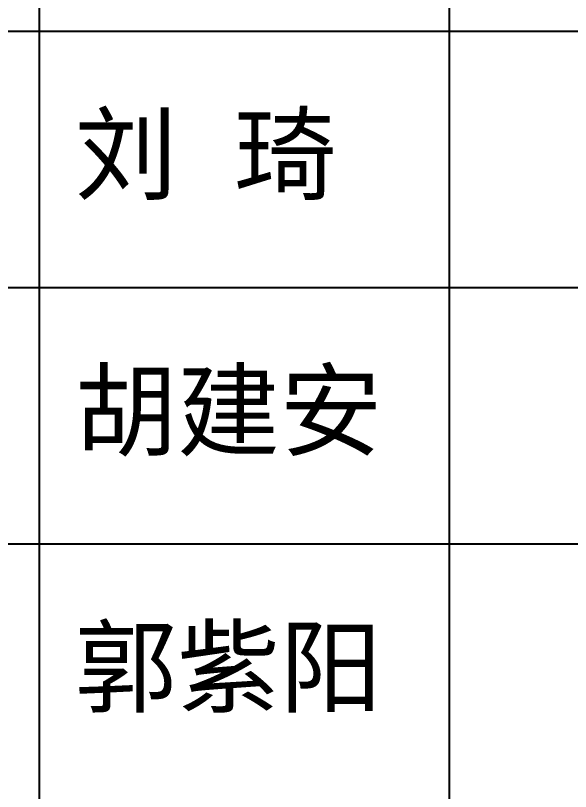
# Model space of a CAD drawing. Extents: x 498328 to 716449, y -893371 to -467753.
# Drawn here: x 606458 to 608082, y -810355 to -808086 of the extents above; entities that cross this region are included whole.
import ezdxf

# ---------------------------------------------------------------- set-up
doc = ezdxf.new("R2010")
doc.units = 0
doc.header["$LTSCALE"] = 1000
doc.layers.get('0').update_dxf_attribs({"linetype": 'CONTINUOUS'})
doc.layers.add('TK-PUBLIC', color=7, linetype='CONTINUOUS')
doc.layers.add('通用-图框C-SHET', color=141, linetype='CONTINUOUS')
doc.styles.add('标识1', font='times.ttf')

# ---------------------------------------------------------------- blocks, each defined once
blk = doc.blocks.new('图框1')
at = {"layer": '通用-图框C-SHET'}
for p, q in [((707539.4, -229106), (707539.4, -235106)), ((704539.4, -231356), (709539.4, -231356)), ((704539.4, -232106), (709539.4, -232106)), ((704539.4, -232856), (709539.4, -232856))]:
    blk.add_line(p, q, dxfattribs=at)
at = {"layer": 'TK-PUBLIC', "color": 1, "style": '标识1'}
for s, p in [('刘  琦', (706443.2, -231825.9)), ('胡建安', (706443.2, -232575.9)), ('郭紫阳', (706443.2, -233325.9))]:
    blk.add_text(s, height=220, dxfattribs=at).set_placement(p)

msp = doc.modelspace()

# ---------------------------------------------------------------- linework, layer by layer
at = {"layer": '通用-图框C-SHET'}
msp.add_line((606527.4, -801382.5), (606527.4, -811882.5), dxfattribs=at)

# ---------------------------------------------------------------- block references
at = {"color": 1, "lineweight": 13}
msp.add_blockref('图框1', (-99812.1, -576774.9), dxfattribs=at)

doc.saveas('drawing.dxf')
